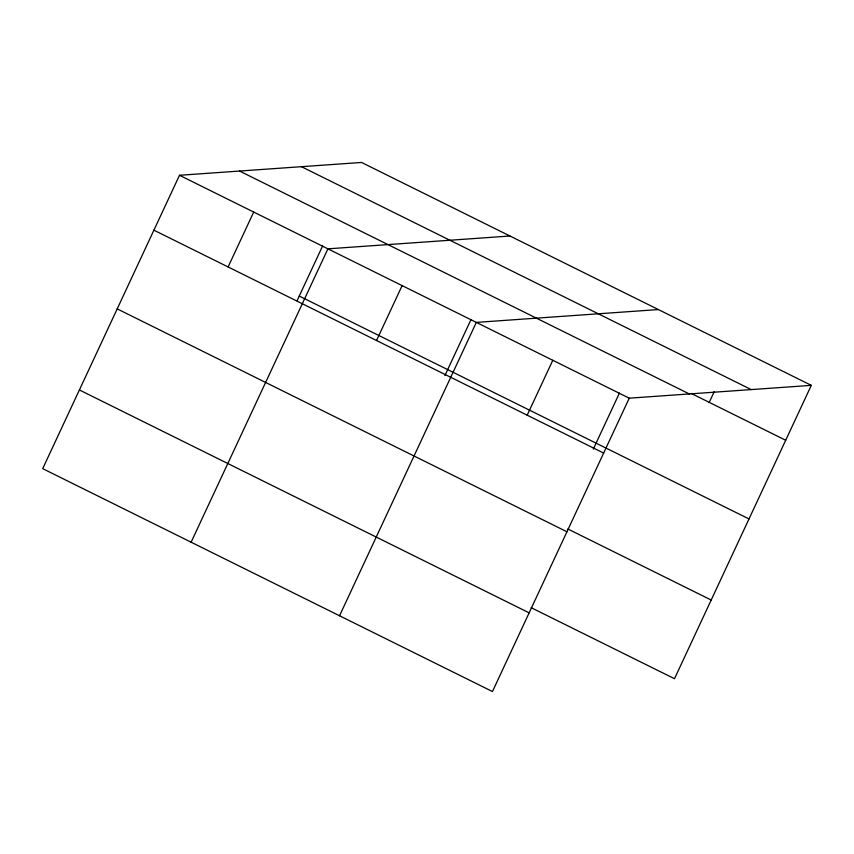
<?xml version="1.0" encoding="UTF-8"?>
<svg xmlns="http://www.w3.org/2000/svg" width="854" height="854" viewBox="0 0 854 854"><rect width="100%" height="100%" fill="white"/><g stroke="black" fill="none" stroke-linecap="round" stroke-linejoin="round"><path stroke-width="1.28" d="M811.3 385.357L361.552 162.452L179.5 175.283L42.7 468.643L492.448 691.548L629.249 398.177L811.3 385.357L674.5 678.716L531.145 607.674M228.103 266.96L253.702 212.059M297.032 300.821L322.609 245.973M191.115 542.205L327.915 248.834L509.966 236.014M376.518 340.522L402.127 285.62M444.891 375.568L471.024 319.524M339.54 615.766L476.329 322.396L658.381 309.564M527.185 415.193L552.794 360.292M593.306 449.119L619.438 393.086M709.236 402.362L714.254 391.623M301.473 166.69L751.221 389.584M691.324 393.481L785.701 440.258M239.579 171.046L689.327 393.95M179.5 175.283L629.249 398.177M299.252 296.05L749.001 518.944M153.901 230.185L603.65 453.079M567.835 528.978L711.201 600.031M117.201 308.881L566.949 531.775M79.39 389.958L529.149 612.852"/></g></svg>
